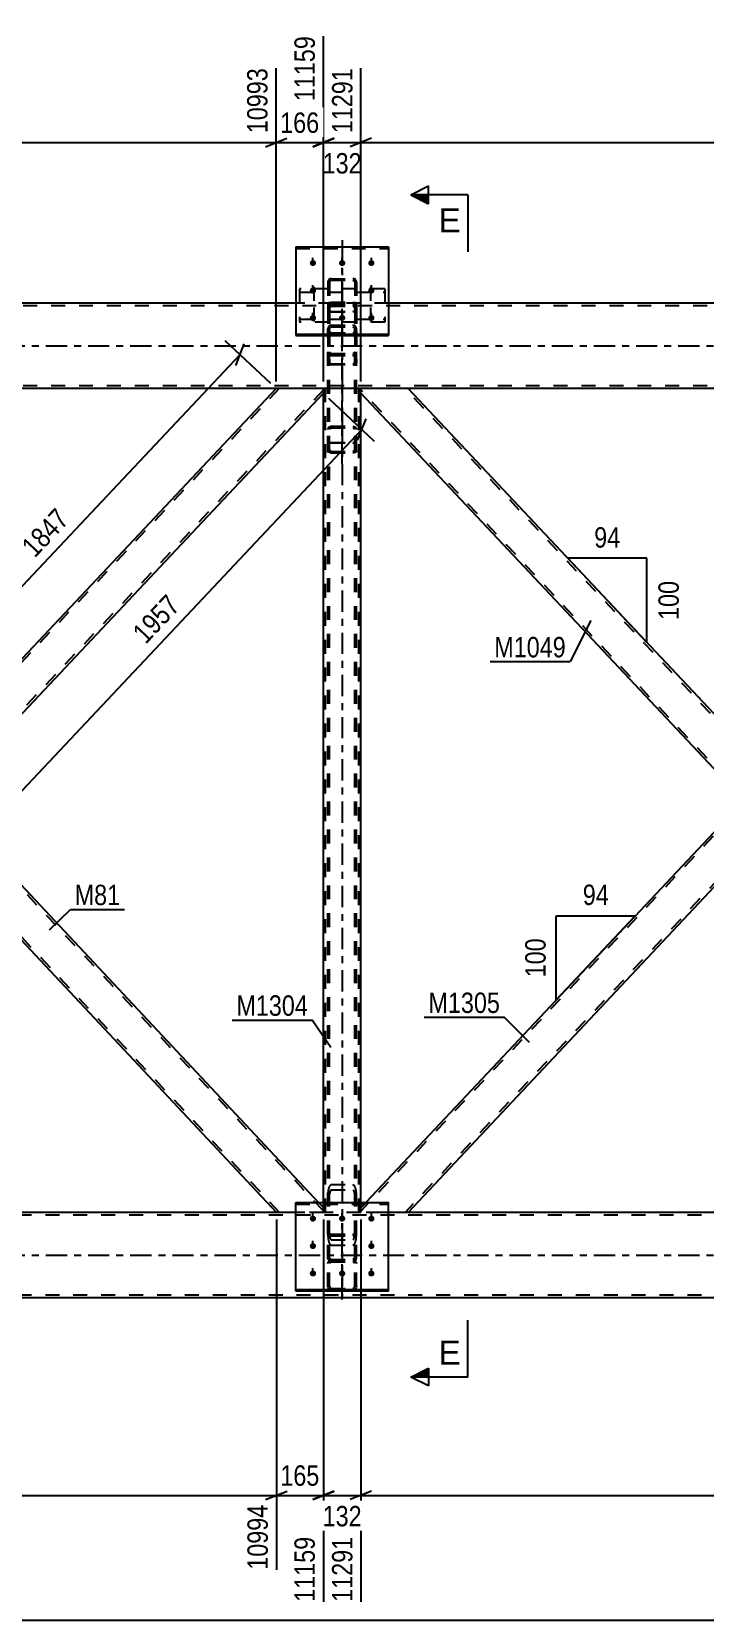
# Model space of a CAD drawing. Header units: millimetres. Extents: x -73 to 768, y -423 to 171.
# Drawn here: x 404 to 498.4, y -178.8 to 44.1 of the extents above; entities that cross this region are included whole.
import ezdxf

# ---------------------------------------------------------------- set-up
doc = ezdxf.new("R2010")
doc.units = ezdxf.units.MM
doc.linetypes.add('DXK_LINE_DOT2', pattern=[3.9198, 1.9599, -1.9599])
doc.linetypes.add('DXK_LINE_DOT3', pattern=[5.9187, 2.979, -0.9799, 0.9799, -0.9799])
doc.styles.add('Arial', font='ARIAL.TTF', dxfattribs={"height": 0.2})
doc.styles.add('Arial Narrow', font='ARIALN.TTF', dxfattribs={"height": 0.2})

# ---------------------------------------------------------------- blocks, each defined once
blk = doc.blocks.new('Part-761549890-4388 - 4352')
at = {"color": 7, "linetype": 'DXK_LINE_DOT2'}
for p, q in [((441.54, 8), (441.54, 3.31)), ((453.54, 8), (441.54, 8)), ((441.54, 7.55), (453.54, 7.55)), ((453.54, 8), (453.54, 3.31)), ((441.54, 3.76), (453.54, 3.76)), ((453.54, 3.31), (441.54, 3.31))]:
    blk.add_line(p, q, dxfattribs=at)
blk = doc.blocks.new('Part-761549890-4394 - 4352')
at = {"color": 2, "linetype": 'Continuous'}
for p, q in [((441.04, -120.22), (454.04, -120.22)), ((441.04, -132.65), (441.04, -120.22)), ((454.04, -132.65), (454.04, -120.22)), ((441.04, -132.43), (454.04, -132.43)), ((454.04, -132.65), (441.04, -132.65))]:
    blk.add_line(p, q, dxfattribs=at)
at = {"color": 7, "linetype": 'DXK_LINE_DOT2'}
blk.add_line((441.04, -120.44), (454.04, -120.44), dxfattribs=at)
blk = doc.blocks.new('Part-761549890-4397 - 4352')
at = {"color": 2, "linetype": 'Continuous'}
for p, q in [((441.04, 13.87), (454.04, 13.87)), ((441.04, 13.87), (441.04, 1.43)), ((454.04, 13.87), (454.04, 1.43)), ((441.04, 1.65), (454.04, 1.65)), ((441.04, 1.43), (454.04, 1.43))]:
    blk.add_line(p, q, dxfattribs=at)
at = {"color": 7, "linetype": 'DXK_LINE_DOT2'}
blk.add_line((441.04, 13.65), (454.04, 13.65), dxfattribs=at)
blk = doc.blocks.new('Part-761549890-4535 - 4352')
at = {"color": 7, "linetype": 'DXK_LINE_DOT2'}
for p, q in [((450.18, -6), (444.9, -6)), ((444.9, -6.65), (444.9, -6)), ((445.22, -121.6), (445.22, -6)), ((449.86, -121.6), (449.86, -6)), ((450.18, -6.66), (450.18, -6)), ((444.9, -121.6), (444.9, -120.22)), ((450.18, -121.6), (450.18, -120.22)), ((450.18, -121.6), (444.9, -121.6))]:
    blk.add_line(p, q, dxfattribs=at)
at = {"color": 2, "linetype": 'Continuous'}
for p, q in [((444.9, -120.22), (444.9, -6.65)), ((450.18, -120.22), (450.18, -6.66))]:
    blk.add_line(p, q, dxfattribs=at)
blk = doc.blocks.new('Part-761549890-4420 - 4352')
at = {"color": 7, "linetype": 'DXK_LINE_DOT2'}
for p, q in [((445.68, -124.8), (445.58, -124.94)), ((445.84, -124.7), (445.68, -124.8)), ((446.02, -124.66), (445.84, -124.7)), ((446.02, -124.66), (449.06, -124.66)), ((449.24, -124.7), (449.06, -124.66)), ((449.4, -124.8), (449.24, -124.7)), ((449.5, -124.94), (449.4, -124.8)), ((445.58, -124.94), (445.54, -125.12)), ((445.54, -132.02), (445.54, -125.12)), ((445.78, -125.12), (445.8, -125.03)), ((445.78, -132.02), (445.78, -125.12)), ((445.8, -125.03), (445.85, -124.96)), ((445.85, -124.96), (445.93, -124.91)), ((445.93, -124.91), (446.02, -124.89)), ((446.02, -124.89), (449.06, -124.89)), ((449.06, -124.89), (449.15, -124.91)), ((449.15, -124.91), (449.23, -124.96)), ((449.23, -124.96), (449.28, -125.03)), ((449.28, -125.03), (449.3, -125.12)), ((449.3, -132.02), (449.3, -125.12)), ((449.54, -125.12), (449.5, -124.94)), ((449.54, -132.02), (449.54, -125.12)), ((445.54, -127.97), (445.58, -128.15)), ((445.54, -128.78), (445.58, -128.59)), ((445.58, -128.15), (445.68, -128.29)), ((445.68, -128.29), (445.84, -128.39)), ((445.8, -128.06), (445.78, -127.97)), ((445.8, -128.68), (445.78, -128.78)), ((445.85, -128.13), (445.8, -128.06)), ((445.85, -128.6), (445.8, -128.68)), ((445.84, -128.31), (446.02, -128.27)), ((445.84, -128.39), (446.02, -128.42)), ((445.93, -128.18), (445.85, -128.13)), ((445.93, -128.55), (445.85, -128.6)), ((446.02, -128.2), (445.93, -128.18)), ((446.02, -128.53), (445.93, -128.55)), ((446.02, -128.2), (449.06, -128.2)), ((446.02, -128.27), (449.06, -128.27)), ((446.02, -128.42), (449.06, -128.42)), ((446.02, -128.53), (449.06, -128.53)), ((449.15, -128.18), (449.06, -128.2)), ((449.06, -128.27), (449.24, -128.31)), ((449.06, -128.42), (449.24, -128.39)), ((449.15, -128.55), (449.06, -128.53)), ((449.23, -128.13), (449.15, -128.18)), ((449.23, -128.6), (449.15, -128.55)), ((449.28, -128.06), (449.23, -128.13)), ((449.28, -128.68), (449.23, -128.6)), ((449.24, -128.39), (449.4, -128.29)), ((449.3, -127.97), (449.28, -128.06)), ((449.3, -128.78), (449.28, -128.68)), ((449.4, -128.29), (449.5, -128.15)), ((449.5, -128.15), (449.54, -127.97)), ((449.5, -128.59), (449.54, -128.78)), ((445.58, -132.21), (445.54, -132.02)), ((445.78, -132.02), (445.8, -132.11)), ((445.8, -132.11), (445.85, -132.2)), ((446.02, -132.53), (445.84, -132.49)), ((445.85, -132.2), (445.93, -132.25)), ((445.93, -132.25), (446.02, -132.27)), ((446.02, -132.27), (449.06, -132.27)), ((446.02, -132.53), (449.06, -132.53)), ((449.06, -132.27), (449.15, -132.25)), ((449.24, -132.49), (449.06, -132.53)), ((449.15, -132.25), (449.23, -132.2)), ((449.23, -132.2), (449.28, -132.11)), ((449.28, -132.11), (449.3, -132.02)), ((449.54, -132.02), (449.5, -132.21))]:
    blk.add_line(p, q, dxfattribs=at)
at = {"color": 7, "linetype": 'DXK_LINE_DOT3'}
blk.add_line((447.54, -133.82), (447.54, -123.12), dxfattribs=at)
at = {"color": 7, "linetype": 'DXK_LINE_DOT2'}
for centre, start, end in [((446.04, -128.76), 114.32, 159.2417), ((449.04, -128.76), 20.7583, 65.68), ((446.04, -132.04), 200.7583, 245.68), ((449.04, -132.04), 294.32, 339.2417)]:
    blk.add_arc(centre, 0.496, start, end, dxfattribs=at)
blk = doc.blocks.new('Part-761549890-4500 - 4352')
at = {"color": 7, "linetype": 'DXK_LINE_DOT2'}
for p, q in [((558.71, -6), (450.18, -121.41)), ((564.9, -6.19), (456.37, -121.6)), ((564.9, -6), (558.27, -6)), ((507.54, -59.95), (503.92, -63.8)), ((511.16, -63.8), (507.54, -67.65)), ((450.86, -120.22), (450.18, -120.94)), ((450.18, -121.6), (450.18, -120.94)), ((456.81, -121.6), (450.18, -121.6))]:
    blk.add_line(p, q, dxfattribs=at)
at = {"color": 2, "linetype": 'Continuous'}
for p, q in [((558.27, -6), (507.54, -59.95)), ((564.9, -6.66), (511.16, -63.8)), ((564.9, -6.66), (564.9, -6)), ((503.92, -63.8), (450.86, -120.22)), ((507.54, -67.65), (456.81, -121.6))]:
    blk.add_line(p, q, dxfattribs=at)
blk = doc.blocks.new('Part-761549890-4490 - 4352')
at = {"color": 7, "linetype": 'DXK_LINE_DOT2'}
for p, q in [((438.7, -6), (330.18, -121.2)), ((444.9, -6.19), (336.18, -121.6)), ((444.9, -6), (438.26, -6)), ((387.6, -59.78), (383.97, -63.64)), ((391.21, -63.64), (387.59, -67.5)), ((336.62, -121.6), (330.18, -121.6))]:
    blk.add_line(p, q, dxfattribs=at)
at = {"color": 2, "linetype": 'Continuous'}
for p, q in [((438.26, -6), (387.6, -59.78)), ((444.9, -6.65), (391.21, -63.64)), ((444.9, -6.65), (444.9, -6)), ((383.97, -63.64), (330.18, -120.73)), ((387.59, -67.5), (336.62, -121.6)), ((330.18, -121.6), (330.18, -120.73))]:
    blk.add_line(p, q, dxfattribs=at)
blk = doc.blocks.new('Part-761549890-4505 - 4352')
at = {"color": 2, "linetype": 'Continuous'}
for p, q in [((450.18, -6.66), (450.18, -6)), ((503.92, -63.8), (450.18, -6.66)), ((507.54, -59.95), (456.81, -6)), ((507.54, -59.95), (507.1, -60.41)), ((507.1, -60.41), (503.92, -63.8))]:
    blk.add_line(p, q, dxfattribs=at)
at = {"color": 7, "linetype": 'DXK_LINE_DOT2'}
for p, q in [((456.81, -6), (450.18, -6)), ((504.14, -63.57), (450.18, -6.19)), ((507.32, -60.18), (456.37, -6)), ((507.51, -59.98), (507.1, -60.41)), ((504.14, -63.57), (504.15, -63.55))]:
    blk.add_line(p, q, dxfattribs=at)
blk = doc.blocks.new('Part-761549890-4543 - 4352')
at = {"color": 7, "linetype": 'DXK_LINE_DOT2'}
for p, q in [((445.58, 9.14), (445.54, 8.97)), ((445.54, 8.97), (445.54, 2.07)), ((445.68, 9.29), (445.58, 9.14)), ((445.84, 9.39), (445.68, 9.29)), ((445.78, 8.97), (445.8, 9.06)), ((445.78, 8.97), (445.78, 2.07)), ((445.8, 9.06), (445.85, 9.13)), ((446.02, 9.42), (445.84, 9.39)), ((445.85, 9.13), (445.93, 9.18)), ((445.93, 9.18), (446.02, 9.2)), ((446.02, 9.42), (449.06, 9.42)), ((446.02, 9.2), (449.06, 9.2)), ((449.24, 9.39), (449.06, 9.42)), ((449.06, 9.2), (449.15, 9.18)), ((449.15, 9.18), (449.23, 9.13)), ((449.23, 9.13), (449.28, 9.06)), ((449.4, 9.29), (449.24, 9.39)), ((449.28, 9.06), (449.3, 8.97)), ((449.3, 8.97), (449.3, 2.07)), ((449.5, 9.14), (449.4, 9.29)), ((449.54, 8.97), (449.5, 9.14)), ((449.54, 8.97), (449.54, 2.07)), ((445.54, 6.11), (445.58, 5.94)), ((445.54, 5.3), (445.58, 5.5)), ((445.58, 5.94), (445.68, 5.79)), ((445.68, 5.79), (445.84, 5.7)), ((445.8, 6.03), (445.78, 6.11)), ((445.8, 5.4), (445.78, 5.3)), ((445.85, 5.95), (445.8, 6.03)), ((445.85, 5.49), (445.8, 5.4)), ((445.84, 5.78), (446.02, 5.82)), ((445.84, 5.7), (446.02, 5.66)), ((445.93, 5.91), (445.85, 5.95)), ((445.93, 5.54), (445.85, 5.49)), ((446.02, 5.89), (445.93, 5.91)), ((446.02, 5.56), (445.93, 5.54)), ((446.02, 5.89), (449.06, 5.89)), ((446.02, 5.82), (449.06, 5.82)), ((446.02, 5.66), (449.06, 5.66)), ((446.02, 5.56), (449.06, 5.56)), ((449.15, 5.91), (449.06, 5.89)), ((449.06, 5.82), (449.24, 5.78)), ((449.06, 5.66), (449.24, 5.7)), ((449.15, 5.54), (449.06, 5.56)), ((449.23, 5.95), (449.15, 5.91)), ((449.23, 5.49), (449.15, 5.54)), ((449.28, 6.03), (449.23, 5.95)), ((449.28, 5.4), (449.23, 5.49)), ((449.24, 5.7), (449.4, 5.79)), ((449.3, 6.11), (449.28, 6.03)), ((449.3, 5.3), (449.28, 5.4)), ((449.4, 5.79), (449.5, 5.94)), ((449.5, 5.94), (449.54, 6.11)), ((449.5, 5.5), (449.54, 5.3)), ((445.58, 1.87), (445.54, 2.07)), ((445.78, 2.07), (445.8, 1.97)), ((445.8, 1.97), (445.85, 1.89)), ((446.02, 1.56), (445.84, 1.6)), ((445.85, 1.89), (445.93, 1.83)), ((445.93, 1.83), (446.02, 1.81)), ((446.02, 1.81), (449.06, 1.81)), ((446.02, 1.56), (449.06, 1.56)), ((449.06, 1.81), (449.15, 1.83)), ((449.24, 1.6), (449.06, 1.56)), ((449.15, 1.83), (449.23, 1.89)), ((449.23, 1.89), (449.28, 1.97)), ((449.28, 1.97), (449.3, 2.07)), ((449.54, 2.07), (449.5, 1.87))]:
    blk.add_line(p, q, dxfattribs=at)
at = {"color": 7, "linetype": 'DXK_LINE_DOT3'}
blk.add_line((447.54, 0.27), (447.54, 10.96), dxfattribs=at)
at = {"color": 7, "linetype": 'DXK_LINE_DOT2'}
for centre, start, end in [((446.04, 5.32), 114.32, 159.2417), ((449.04, 5.32), 20.7583, 65.68), ((446.04, 2.05), 200.7583, 245.68), ((449.04, 2.05), 294.32, 339.2417)]:
    blk.add_arc(centre, 0.496, start, end, dxfattribs=at)
blk = doc.blocks.new('Part-761549890-4544 - 4352')
at = {"color": 7, "linetype": 'DXK_LINE_DOT3'}
blk.add_line((447.54, -4.75), (447.54, -133.46), dxfattribs=at)
at = {"color": 7, "linetype": 'DXK_LINE_DOT2'}
for p, q in [((445.54, -13.71), (445.58, -13.65)), ((445.54, -124.71), (445.54, -13.71)), ((445.58, -14.81), (445.54, -14.75)), ((445.58, -13.65), (445.68, -13.6)), ((445.68, -14.87), (445.58, -14.81)), ((445.68, -13.6), (445.84, -13.56)), ((445.84, -14.9), (445.68, -14.87)), ((445.8, -13.68), (445.78, -13.71)), ((445.78, -124.71), (445.78, -13.71)), ((445.78, -14.75), (445.8, -14.78)), ((445.85, -13.65), (445.8, -13.68)), ((445.8, -14.78), (445.85, -14.81)), ((445.84, -13.56), (446.02, -13.55)), ((446.02, -14.92), (445.84, -14.9)), ((445.93, -13.64), (445.85, -13.65)), ((445.85, -14.81), (445.93, -14.83)), ((446.02, -13.63), (445.93, -13.64)), ((445.93, -14.83), (446.02, -14.83)), ((446.02, -13.55), (449.06, -13.55)), ((446.02, -13.63), (449.06, -13.63)), ((446.02, -14.83), (449.06, -14.83)), ((446.02, -14.92), (449.06, -14.92)), ((449.06, -13.55), (449.24, -13.56)), ((449.15, -13.64), (449.06, -13.63)), ((449.06, -14.83), (449.15, -14.83)), ((449.24, -14.9), (449.06, -14.92)), ((449.23, -13.65), (449.15, -13.64)), ((449.15, -14.83), (449.23, -14.81)), ((449.28, -13.68), (449.23, -13.65)), ((449.23, -14.81), (449.28, -14.78)), ((449.24, -13.56), (449.4, -13.6)), ((449.4, -14.87), (449.24, -14.9)), ((449.3, -13.71), (449.28, -13.68)), ((449.28, -14.78), (449.3, -14.75)), ((449.3, -124.71), (449.3, -13.71)), ((449.4, -13.6), (449.5, -13.65)), ((449.5, -14.81), (449.4, -14.87)), ((449.5, -13.65), (449.54, -13.71)), ((449.54, -14.75), (449.5, -14.81)), ((449.54, -124.71), (449.54, -13.71)), ((446.02, -117.69), (445.84, -117.81)), ((446.02, -117.69), (449.06, -117.69)), ((449.24, -117.81), (449.06, -117.69)), ((445.58, -118.63), (445.54, -119.2)), ((445.78, -119.2), (445.8, -118.91)), ((445.93, -118.51), (446.02, -118.45)), ((446.02, -118.45), (449.06, -118.45)), ((449.06, -118.45), (449.15, -118.51)), ((449.28, -118.91), (449.3, -119.2)), ((449.54, -119.2), (449.5, -118.63)), ((445.78, -121.6), (445.54, -121.6)), ((449.54, -121.6), (449.3, -121.6)), ((445.54, -124.71), (445.58, -125.29)), ((445.8, -125), (445.78, -124.71)), ((449.3, -124.71), (449.28, -125)), ((449.5, -125.29), (449.54, -124.71)), ((445.84, -126.1), (446.02, -126.22)), ((446.02, -125.46), (445.93, -125.41)), ((446.02, -125.46), (449.06, -125.46)), ((446.02, -126.22), (449.06, -126.22)), ((449.15, -125.41), (449.06, -125.46)), ((449.06, -126.22), (449.24, -126.1))]:
    blk.add_line(p, q, dxfattribs=at)
for centre, radius, start, end in [((447.41, -118.76), 1.84, 148.9089, 175.8152), ((447.67, -118.76), 1.84, 4.1848, 31.0911), ((446.72, -118.98), 0.921, 148.9089, 175.8152), ((448.36, -118.98), 0.921, 4.1848, 31.0911), ((447.41, -125.15), 1.84, 184.1848, 211.0911), ((446.72, -124.93), 0.921, 184.1848, 211.0911), ((448.36, -124.93), 0.921, 328.9089, 355.8152), ((447.67, -125.15), 1.84, 328.9089, 355.8152)]:
    blk.add_arc(centre, radius, start, end, dxfattribs=at)
blk = doc.blocks.new('Part-761549890-4560 - 4352')
at = {"color": 2, "linetype": 'Continuous'}
for p, q in [((387.59, -67.5), (391.21, -63.64)), ((391.21, -63.64), (444.24, -120.22)), ((438.3, -121.6), (387.59, -67.5))]:
    blk.add_line(p, q, dxfattribs=at)
at = {"color": 7, "linetype": 'DXK_LINE_DOT2'}
for p, q in [((444.9, -121.39), (390.99, -63.88)), ((387.81, -67.26), (387.82, -67.24)), ((438.74, -121.6), (387.81, -67.26)), ((444.24, -120.22), (444.9, -120.92)), ((444.9, -121.6), (438.3, -121.6)), ((444.9, -120.92), (444.9, -121.6))]:
    blk.add_line(p, q, dxfattribs=at)
blk = doc.blocks.new('Part-761549890-4573 - 4352')
at = {"color": 7, "linetype": 'DXK_LINE_DOT2'}
for p, q in [((445.58, 2.59), (445.54, 2.39)), ((445.54, -14.58), (445.54, 2.39)), ((445.78, 2.39), (445.8, 2.49)), ((445.78, -14.58), (445.78, 2.39)), ((445.8, 2.49), (445.85, 2.58)), ((446.02, 2.91), (445.84, 2.87)), ((445.85, 2.58), (445.93, 2.63)), ((445.93, 2.63), (446.02, 2.65)), ((446.02, 2.91), (449.06, 2.91)), ((446.02, 2.65), (449.06, 2.65)), ((449.24, 2.87), (449.06, 2.91)), ((449.06, 2.65), (449.15, 2.63)), ((449.15, 2.63), (449.23, 2.58)), ((449.23, 2.58), (449.28, 2.49)), ((449.28, 2.49), (449.3, 2.39)), ((449.3, -14.58), (449.3, 2.39)), ((449.54, 2.39), (449.5, 2.59)), ((449.54, -14.58), (449.54, 2.39)), ((445.54, -0.84), (445.58, -1.04)), ((445.8, -0.94), (445.78, -0.84)), ((445.85, -1.02), (445.8, -0.94)), ((445.84, -1.31), (446.02, -1.35)), ((445.93, -1.08), (445.85, -1.02)), ((446.02, -1.1), (445.93, -1.08)), ((446.02, -1.1), (449.06, -1.1)), ((446.02, -1.35), (449.06, -1.35)), ((449.15, -1.08), (449.06, -1.1)), ((449.06, -1.35), (449.24, -1.31)), ((449.23, -1.02), (449.15, -1.08)), ((449.28, -0.94), (449.23, -1.02)), ((449.3, -0.84), (449.28, -0.94)), ((449.5, -1.04), (449.54, -0.84)), ((445.54, -11.73), (445.58, -11.55)), ((445.58, -11.55), (445.68, -11.41)), ((445.68, -11.41), (445.84, -11.31)), ((445.8, -11.64), (445.78, -11.73)), ((445.85, -11.57), (445.8, -11.64)), ((445.84, -11.31), (446.02, -11.28)), ((445.93, -11.52), (445.85, -11.57)), ((446.02, -11.5), (445.93, -11.52)), ((446.02, -11.28), (449.06, -11.28)), ((446.02, -11.5), (449.06, -11.5)), ((449.06, -11.28), (449.24, -11.31)), ((449.15, -11.52), (449.06, -11.5)), ((449.23, -11.57), (449.15, -11.52)), ((449.28, -11.64), (449.23, -11.57)), ((449.24, -11.31), (449.4, -11.41)), ((449.3, -11.73), (449.28, -11.64)), ((449.4, -11.41), (449.5, -11.55)), ((449.5, -11.55), (449.54, -11.73)), ((445.58, -14.76), (445.54, -14.58)), ((445.68, -14.9), (445.58, -14.76)), ((445.84, -15), (445.68, -14.9)), ((445.78, -14.58), (445.8, -14.67)), ((445.8, -14.67), (445.85, -14.74)), ((446.02, -15.04), (445.84, -15)), ((445.85, -14.74), (445.93, -14.79)), ((445.93, -14.79), (446.02, -14.81)), ((446.02, -14.81), (449.06, -14.81)), ((446.02, -15.04), (449.06, -15.04)), ((449.06, -14.81), (449.15, -14.79)), ((449.24, -15), (449.06, -15.04)), ((449.15, -14.79), (449.23, -14.74)), ((449.23, -14.74), (449.28, -14.67)), ((449.4, -14.9), (449.24, -15)), ((449.28, -14.67), (449.3, -14.58)), ((449.5, -14.76), (449.4, -14.9)), ((449.54, -14.58), (449.5, -14.76))]:
    blk.add_line(p, q, dxfattribs=at)
at = {"color": 7, "linetype": 'DXK_LINE_DOT3'}
blk.add_line((447.54, -16.57), (447.54, 4.19), dxfattribs=at)
at = {"color": 7, "linetype": 'DXK_LINE_DOT2'}
for centre, start, end in [((446.04, 2.41), 114.3147, 159.2368), ((449.04, 2.41), 20.7632, 65.6853), ((446.04, -0.86), 200.7632, 245.6853), ((449.04, -0.86), 294.3147, 339.2368)]:
    blk.add_arc(centre, 0.496, start, end, dxfattribs=at)
blk = doc.blocks.new('Part-761549890-4598 - 4352')
at = {"color": 7, "linetype": 'DXK_LINE_DOT2'}
for p, q in [((706.54, 5.6), (44.9, 5.6)), ((454.04, 6), (441.04, 6)), ((706.54, -5.6), (44.9, -5.6))]:
    blk.add_line(p, q, dxfattribs=at)
at = {"color": 2, "linetype": 'Continuous'}
for p, q in [((441.04, 6), (214.04, 6)), ((681.04, 6), (454.04, 6)), ((706.54, -6), (85.14, -6))]:
    blk.add_line(p, q, dxfattribs=at)
at = {"color": 7, "linetype": 'DXK_LINE_DOT3'}
blk.add_line((44.9, 0), (706.54, 0), dxfattribs=at)
blk = doc.blocks.new('Part-761549890-4603 - 4352')
at = {"color": 7, "linetype": 'DXK_LINE_DOT2'}
for p, q in [((666.54, -122), (44.9, -122)), ((454.04, -121.6), (441.04, -121.6)), ((666.54, -133.2), (44.9, -133.2))]:
    blk.add_line(p, q, dxfattribs=at)
at = {"color": 2, "linetype": 'Continuous'}
for p, q in [((441.04, -121.6), (214.04, -121.6)), ((661.74, -121.6), (454.04, -121.6)), ((666.54, -133.6), (44.9, -133.6))]:
    blk.add_line(p, q, dxfattribs=at)
at = {"color": 7, "linetype": 'DXK_LINE_DOT3'}
blk.add_line((44.9, -127.6), (666.54, -127.6), dxfattribs=at)
blk = doc.blocks.new('Bolt-761549890-4669 - 4352')
at = {"linetype": 'Continuous'}
for points in [[(443.44, 11.2), (443.35, 11.21), (443.26, 11.24), (443.18, 11.28), (443.11, 11.34), (443.06, 11.41), (443.02, 11.49), (443, 11.57), (443, 11.66), (443.02, 11.74), (443.06, 11.82), (443.11, 11.89), (443.18, 11.95), (443.26, 11.99), (443.35, 12.02), (443.44, 12.03), (443.53, 12.02), (443.62, 11.99), (443.7, 11.95), (443.77, 11.89), (443.82, 11.82), (443.86, 11.74), (443.88, 11.66), (443.88, 11.57), (443.86, 11.49), (443.82, 11.41), (443.77, 11.34), (443.7, 11.28), (443.62, 11.24), (443.53, 11.21)], [(447.54, 11.2), (447.45, 11.21), (447.36, 11.24), (447.28, 11.28), (447.21, 11.34), (447.16, 11.41), (447.12, 11.49), (447.1, 11.57), (447.1, 11.66), (447.12, 11.74), (447.16, 11.82), (447.21, 11.89), (447.28, 11.95), (447.36, 11.99), (447.45, 12.02), (447.54, 12.03), (447.63, 12.02), (447.72, 11.99), (447.8, 11.95), (447.87, 11.89), (447.92, 11.82), (447.96, 11.74), (447.98, 11.66), (447.98, 11.57), (447.96, 11.49), (447.92, 11.41), (447.87, 11.34), (447.8, 11.28), (447.72, 11.24), (447.63, 11.21)], [(451.64, 11.2), (451.55, 11.21), (451.46, 11.24), (451.38, 11.28), (451.31, 11.34), (451.26, 11.41), (451.22, 11.49), (451.2, 11.57), (451.2, 11.66), (451.22, 11.74), (451.26, 11.82), (451.31, 11.89), (451.38, 11.95), (451.46, 11.99), (451.55, 12.02), (451.64, 12.03), (451.73, 12.02), (451.82, 11.99), (451.9, 11.95), (451.97, 11.89), (452.02, 11.82), (452.06, 11.74), (452.08, 11.66), (452.08, 11.57), (452.06, 11.49), (452.02, 11.41), (451.97, 11.34), (451.9, 11.28), (451.82, 11.24), (451.73, 11.21)], [(443.44, 7.35), (443.35, 7.36), (443.26, 7.38), (443.18, 7.43), (443.11, 7.48), (443.06, 7.55), (443.02, 7.63), (443, 7.72), (443, 7.8), (443.02, 7.89), (443.06, 7.97), (443.11, 8.04), (443.18, 8.1), (443.26, 8.14), (443.35, 8.17), (443.44, 8.17), (443.53, 8.17), (443.62, 8.14), (443.7, 8.1), (443.77, 8.04), (443.82, 7.97), (443.86, 7.89), (443.88, 7.8), (443.88, 7.72), (443.86, 7.63), (443.82, 7.55), (443.77, 7.48), (443.7, 7.43), (443.62, 7.38), (443.53, 7.36)], [(451.64, 7.35), (451.55, 7.36), (451.46, 7.38), (451.38, 7.43), (451.31, 7.48), (451.26, 7.55), (451.22, 7.63), (451.2, 7.72), (451.2, 7.8), (451.22, 7.89), (451.26, 7.97), (451.31, 8.04), (451.38, 8.1), (451.46, 8.14), (451.55, 8.17), (451.64, 8.17), (451.73, 8.17), (451.82, 8.14), (451.9, 8.1), (451.97, 8.04), (452.02, 7.97), (452.06, 7.89), (452.08, 7.8), (452.08, 7.72), (452.06, 7.63), (452.02, 7.55), (451.97, 7.48), (451.9, 7.43), (451.82, 7.38), (451.73, 7.36)], [(443.44, 3.49), (443.35, 3.5), (443.26, 3.53), (443.18, 3.57), (443.11, 3.63), (443.06, 3.7), (443.02, 3.78), (443, 3.87), (443, 3.95), (443.02, 4.04), (443.06, 4.12), (443.11, 4.19), (443.18, 4.24), (443.26, 4.29), (443.35, 4.31), (443.44, 4.32), (443.53, 4.31), (443.62, 4.29), (443.7, 4.24), (443.77, 4.19), (443.82, 4.12), (443.86, 4.04), (443.88, 3.95), (443.88, 3.87), (443.86, 3.78), (443.82, 3.7), (443.77, 3.63), (443.7, 3.57), (443.62, 3.53), (443.53, 3.5)], [(447.54, 3.49), (447.45, 3.5), (447.36, 3.53), (447.28, 3.57), (447.21, 3.63), (447.16, 3.7), (447.12, 3.78), (447.1, 3.87), (447.1, 3.95), (447.12, 4.04), (447.16, 4.12), (447.21, 4.19), (447.28, 4.24), (447.36, 4.29), (447.45, 4.31), (447.54, 4.32), (447.63, 4.31), (447.72, 4.29), (447.8, 4.24), (447.87, 4.19), (447.92, 4.12), (447.96, 4.04), (447.98, 3.95), (447.98, 3.87), (447.96, 3.78), (447.92, 3.7), (447.87, 3.63), (447.8, 3.57), (447.72, 3.53), (447.63, 3.5)], [(451.64, 3.49), (451.55, 3.5), (451.46, 3.53), (451.38, 3.57), (451.31, 3.63), (451.26, 3.7), (451.22, 3.78), (451.2, 3.87), (451.2, 3.95), (451.22, 4.04), (451.26, 4.12), (451.31, 4.19), (451.38, 4.24), (451.46, 4.29), (451.55, 4.31), (451.64, 4.32), (451.73, 4.31), (451.82, 4.29), (451.9, 4.24), (451.97, 4.19), (452.02, 4.12), (452.06, 4.04), (452.08, 3.95), (452.08, 3.87), (452.06, 3.78), (452.02, 3.7), (451.97, 3.63), (451.9, 3.57), (451.82, 3.53), (451.73, 3.5)]]:
    blk.add_hatch(color=1, dxfattribs=at).paths.add_polyline_path(points)
at = {"color": 1, "linetype": 'Continuous'}
for p, q in [((443.44, 11.22), (443.44, 12.35)), ((447.54, 11.22), (447.54, 12.35)), ((451.64, 11.22), (451.64, 12.35)), ((443.44, 7.36), (443.44, 8.5)), ((451.64, 7.36), (451.64, 8.5)), ((443.44, 3.51), (443.44, 4.65)), ((447.54, 3.51), (447.54, 4.65)), ((451.64, 3.51), (451.64, 4.65))]:
    blk.add_line(p, q, dxfattribs=at)
blk = doc.blocks.new('Bolt-761549890-4670 - 4352')
at = {"linetype": 'Continuous'}
for points in [[(443.44, -122.89), (443.35, -122.88), (443.26, -122.85), (443.18, -122.81), (443.11, -122.75), (443.06, -122.68), (443.02, -122.6), (443, -122.52), (443, -122.43), (443.02, -122.34), (443.06, -122.27), (443.11, -122.2), (443.18, -122.14), (443.26, -122.09), (443.35, -122.07), (443.44, -122.06), (443.53, -122.07), (443.62, -122.09), (443.7, -122.14), (443.77, -122.2), (443.82, -122.27), (443.86, -122.34), (443.88, -122.43), (443.88, -122.52), (443.86, -122.6), (443.82, -122.68), (443.77, -122.75), (443.7, -122.81), (443.62, -122.85), (443.53, -122.88)], [(447.54, -122.89), (447.45, -122.88), (447.36, -122.85), (447.28, -122.81), (447.21, -122.75), (447.16, -122.68), (447.12, -122.6), (447.1, -122.52), (447.1, -122.43), (447.12, -122.34), (447.16, -122.27), (447.21, -122.2), (447.28, -122.14), (447.36, -122.09), (447.45, -122.07), (447.54, -122.06), (447.63, -122.07), (447.72, -122.09), (447.8, -122.14), (447.87, -122.2), (447.92, -122.27), (447.96, -122.34), (447.98, -122.43), (447.98, -122.52), (447.96, -122.6), (447.92, -122.68), (447.87, -122.75), (447.8, -122.81), (447.72, -122.85), (447.63, -122.88)], [(451.64, -122.89), (451.55, -122.88), (451.46, -122.85), (451.38, -122.81), (451.31, -122.75), (451.26, -122.68), (451.22, -122.6), (451.2, -122.52), (451.2, -122.43), (451.22, -122.34), (451.26, -122.27), (451.31, -122.2), (451.38, -122.14), (451.46, -122.09), (451.55, -122.07), (451.64, -122.06), (451.73, -122.07), (451.82, -122.09), (451.9, -122.14), (451.97, -122.2), (452.02, -122.27), (452.06, -122.34), (452.08, -122.43), (452.08, -122.52), (452.06, -122.6), (452.02, -122.68), (451.97, -122.75), (451.9, -122.81), (451.82, -122.85), (451.73, -122.88)], [(443.44, -126.74), (443.35, -126.73), (443.26, -126.7), (443.18, -126.66), (443.11, -126.6), (443.06, -126.53), (443.02, -126.45), (443, -126.37), (443, -126.28), (443.02, -126.2), (443.06, -126.12), (443.11, -126.05), (443.18, -125.99), (443.26, -125.95), (443.35, -125.92), (443.44, -125.91), (443.53, -125.92), (443.62, -125.95), (443.7, -125.99), (443.77, -126.05), (443.82, -126.12), (443.86, -126.2), (443.88, -126.28), (443.88, -126.37), (443.86, -126.45), (443.82, -126.53), (443.77, -126.6), (443.7, -126.66), (443.62, -126.7), (443.53, -126.73)], [(451.64, -126.74), (451.55, -126.73), (451.46, -126.7), (451.38, -126.66), (451.31, -126.6), (451.26, -126.53), (451.22, -126.45), (451.2, -126.37), (451.2, -126.28), (451.22, -126.2), (451.26, -126.12), (451.31, -126.05), (451.38, -125.99), (451.46, -125.95), (451.55, -125.92), (451.64, -125.91), (451.73, -125.92), (451.82, -125.95), (451.9, -125.99), (451.97, -126.05), (452.02, -126.12), (452.06, -126.2), (452.08, -126.28), (452.08, -126.37), (452.06, -126.45), (452.02, -126.53), (451.97, -126.6), (451.9, -126.66), (451.82, -126.7), (451.73, -126.73)], [(443.44, -130.59), (443.35, -130.58), (443.26, -130.56), (443.18, -130.51), (443.11, -130.45), (443.06, -130.38), (443.02, -130.31), (443, -130.22), (443, -130.13), (443.02, -130.05), (443.06, -129.97), (443.11, -129.9), (443.18, -129.84), (443.26, -129.8), (443.35, -129.77), (443.44, -129.76), (443.53, -129.77), (443.62, -129.8), (443.7, -129.84), (443.77, -129.9), (443.82, -129.97), (443.86, -130.05), (443.88, -130.13), (443.88, -130.22), (443.86, -130.31), (443.82, -130.38), (443.77, -130.45), (443.7, -130.51), (443.62, -130.56), (443.53, -130.58)], [(447.54, -130.59), (447.45, -130.58), (447.36, -130.56), (447.28, -130.51), (447.21, -130.45), (447.16, -130.38), (447.12, -130.31), (447.1, -130.22), (447.1, -130.13), (447.12, -130.05), (447.16, -129.97), (447.21, -129.9), (447.28, -129.84), (447.36, -129.8), (447.45, -129.77), (447.54, -129.76), (447.63, -129.77), (447.72, -129.8), (447.8, -129.84), (447.87, -129.9), (447.92, -129.97), (447.96, -130.05), (447.98, -130.13), (447.98, -130.22), (447.96, -130.31), (447.92, -130.38), (447.87, -130.45), (447.8, -130.51), (447.72, -130.56), (447.63, -130.58)], [(451.64, -130.59), (451.55, -130.58), (451.46, -130.56), (451.38, -130.51), (451.31, -130.45), (451.26, -130.38), (451.22, -130.31), (451.2, -130.22), (451.2, -130.13), (451.22, -130.05), (451.26, -129.97), (451.31, -129.9), (451.38, -129.84), (451.46, -129.8), (451.55, -129.77), (451.64, -129.76), (451.73, -129.77), (451.82, -129.8), (451.9, -129.84), (451.97, -129.9), (452.02, -129.97), (452.06, -130.05), (452.08, -130.13), (452.08, -130.22), (452.06, -130.31), (452.02, -130.38), (451.97, -130.45), (451.9, -130.51), (451.82, -130.56), (451.73, -130.58)]]:
    blk.add_hatch(color=1, dxfattribs=at).paths.add_polyline_path(points)
at = {"color": 1, "linetype": 'Continuous'}
for p, q in [((443.44, -122.87), (443.44, -121.73)), ((447.54, -122.87), (447.54, -121.73)), ((451.64, -122.87), (451.64, -121.73)), ((443.44, -126.72), (443.44, -125.59)), ((451.64, -126.72), (451.64, -125.59)), ((443.44, -130.57), (443.44, -129.44)), ((447.54, -130.57), (447.54, -129.44)), ((451.64, -130.57), (451.64, -129.44))]:
    blk.add_line(p, q, dxfattribs=at)
blk = doc.blocks.new('Bolt-761549890-4672 - 4352')
at = {"color": 1, "linetype": 'DXK_LINE_DOT2'}
for p, q in [((443.54, 8.26), (443.54, 5.32)), ((443.54, 5.38), (443.54, 2.45))]:
    blk.add_line(p, q, dxfattribs=at)
blk = doc.blocks.new('Bolt-761549890-4675 - 4352')
at = {"color": 1, "linetype": 'DXK_LINE_DOT2'}
for p, q in [((451.54, 8.26), (451.54, 5.32)), ((451.54, 5.38), (451.54, 2.45))]:
    blk.add_line(p, q, dxfattribs=at)
blk = doc.blocks.new('Part-761549890-4693 - 4352')
at = {"color": 7, "linetype": 'DXK_LINE_DOT3'}
blk.add_line((447.54, 14.83), (447.54, -11.33), dxfattribs=at)
at = {"color": 7, "linetype": 'DXK_LINE_DOT2'}
for p, q in [((445.54, 5.95), (445.57, 6.02)), ((445.54, 5.95), (445.54, -2.45)), ((445.57, 4.85), (445.54, 4.91)), ((445.57, 6.02), (445.68, 6.07)), ((445.68, 4.8), (445.57, 4.85)), ((445.68, 6.07), (445.83, 6.1)), ((445.83, 4.76), (445.68, 4.8)), ((445.8, 5.98), (445.78, 5.95)), ((445.78, 5.95), (445.78, -2.45)), ((445.78, 4.91), (445.8, 4.88)), ((445.85, 6.01), (445.8, 5.98)), ((445.8, 4.88), (445.85, 4.85)), ((445.83, 6.1), (446.02, 6.12)), ((446.02, 4.75), (445.83, 4.76)), ((445.93, 6.03), (445.85, 6.01)), ((445.85, 4.85), (445.93, 4.84)), ((446.02, 6.03), (445.93, 6.03)), ((445.93, 4.84), (446.02, 4.83)), ((446.02, 6.12), (449.06, 6.12)), ((446.02, 6.03), (449.06, 6.03)), ((446.02, 4.83), (449.06, 4.83)), ((446.02, 4.75), (449.06, 4.75)), ((449.06, 6.12), (449.24, 6.1)), ((449.15, 6.03), (449.06, 6.03)), ((449.06, 4.83), (449.15, 4.84)), ((449.24, 4.76), (449.06, 4.75)), ((449.23, 6.01), (449.15, 6.03)), ((449.15, 4.84), (449.23, 4.85)), ((449.28, 5.98), (449.23, 6.01)), ((449.23, 4.85), (449.28, 4.88)), ((449.24, 6.1), (449.4, 6.07)), ((449.4, 4.8), (449.24, 4.76)), ((449.3, 5.95), (449.28, 5.98)), ((449.28, 4.88), (449.3, 4.91)), ((449.3, 5.95), (449.3, -2.45)), ((449.4, 6.07), (449.5, 6.02)), ((449.5, 4.85), (449.4, 4.8)), ((449.5, 6.02), (449.54, 5.95)), ((449.54, 4.91), (449.5, 4.85)), ((449.54, 5.95), (449.54, -2.45)), ((445.57, -1.35), (445.54, -1.42)), ((445.68, -1.3), (445.57, -1.35)), ((445.83, -1.26), (445.68, -1.3)), ((445.78, -1.42), (445.8, -1.38)), ((445.8, -1.38), (445.85, -1.36)), ((446.02, -1.25), (445.83, -1.26)), ((445.85, -1.36), (445.93, -1.34)), ((445.93, -1.34), (446.02, -1.33)), ((446.02, -1.25), (449.06, -1.25)), ((446.02, -1.33), (449.06, -1.33)), ((449.24, -1.26), (449.06, -1.25)), ((449.06, -1.33), (449.15, -1.34)), ((449.15, -1.34), (449.23, -1.36)), ((449.23, -1.36), (449.28, -1.38)), ((449.4, -1.3), (449.24, -1.26)), ((449.28, -1.38), (449.3, -1.42)), ((449.5, -1.35), (449.4, -1.3)), ((449.54, -1.42), (449.5, -1.35)), ((445.54, -2.45), (445.57, -2.52)), ((445.57, -2.52), (445.68, -2.57)), ((445.68, -2.57), (445.83, -2.61)), ((445.8, -2.49), (445.78, -2.45)), ((445.85, -2.51), (445.8, -2.49)), ((445.83, -2.61), (446.02, -2.62)), ((445.93, -2.53), (445.85, -2.51)), ((446.02, -2.54), (445.93, -2.53)), ((446.02, -2.54), (449.06, -2.54)), ((446.02, -2.62), (449.06, -2.62)), ((449.15, -2.53), (449.06, -2.54)), ((449.06, -2.62), (449.24, -2.61)), ((449.23, -2.51), (449.15, -2.53)), ((449.28, -2.49), (449.23, -2.51)), ((449.24, -2.61), (449.4, -2.57)), ((449.3, -2.45), (449.28, -2.49)), ((449.4, -2.57), (449.5, -2.52)), ((449.5, -2.52), (449.54, -2.45))]:
    blk.add_line(p, q, dxfattribs=at)
blk = doc.blocks.new('StraightDimension-761549890-10745 - 4352')
at = {"color": 7, "linetype": 'Continuous'}
for p, q in [((450.18, -122.6), (450.18, -176.25)), ((558.27, -122.6), (558.27, -171.75)), ((451.68, -160.71), (448.68, -161.91)), ((450.18, -161.31), (558.27, -161.31)), ((556.77, -161.91), (559.77, -160.71))]:
    blk.add_line(p, q, dxfattribs=at)
at = {"color": 0}
blk.add_wipeout([(508.48, -160.56), (508.48, -156.36), (499.97, -156.36), (499.97, -160.56)], dxfattribs=at)
at = {"color": 0, "linetype": 'Continuous'}
blk.add_wipeout([(557.67, -162.01), (553.47, -162.01), (553.47, -172.35), (557.67, -172.35)], dxfattribs=at)
at = {"color": 3, "style": 'Arial Narrow'}
blk.add_text('2702', height=2.863, dxfattribs=at).set_placement((500.57, -159.96))
at = {"color": 3, "linetype": 'Continuous', "style": 'Arial Narrow'}
blk.add_text('13993', height=2.863, rotation=90.0002, dxfattribs=at).set_placement((557.07, -171.75))
blk = doc.blocks.new('StraightDimension-761549890-14896 - 4352')
at = {"color": 7, "linetype": 'Continuous'}
blk.add_line((-1, -178.83), (707.54, -178.83), dxfattribs=at)
blk = doc.blocks.new('StraightDimension-761549890-5526 - 4352')
at = {"color": 7, "linetype": 'Continuous'}
for p, q in [((437.53, -5.31), (431.12, 0.72)), ((432.61, -2.74), (433.79, 0.27)), ((382.53, -55.02), (433.2, -1.23)), ((386.87, -59.1), (380.46, -53.06)), ((383.13, -53.51), (381.94, -56.52))]:
    blk.add_line(p, q, dxfattribs=at)
at = {"color": 0}
blk.add_wipeout([(410.24, -24.51), (407.18, -21.63), (401.34, -27.83), (404.4, -30.71)], dxfattribs=at)
at = {"color": 3, "style": 'Arial Narrow'}
blk.add_text('1847', height=2.863, rotation=46.7132, dxfattribs=at).set_placement((404.38, -29.86))
blk = doc.blocks.new('StraightDimension-761549890-7700 - 4352')
at = {"color": 7, "linetype": 'Continuous'}
for p, q in [((444.9, -5), (444.9, 43.47)), ((450.18, -5), (450.18, 38.97)), ((443.4, 27.93), (446.4, 29.13)), ((451.68, 29.13), (448.68, 27.93)), ((444.9, 28.53), (450.18, 28.53))]:
    blk.add_line(p, q, dxfattribs=at)
at = {"color": 0, "linetype": 'Continuous'}
blk.add_wipeout([(449.58, 39.57), (445.38, 39.57), (445.38, 29.23), (449.58, 29.23)], dxfattribs=at)
at = {"color": 0}
blk.add_wipeout([(450.88, 23.58), (450.88, 27.78), (444.2, 27.78), (444.2, 23.58)], dxfattribs=at)
at = {"color": 3, "linetype": 'Continuous', "style": 'Arial Narrow'}
blk.add_text('11291', height=2.863, rotation=90.0002, dxfattribs=at).set_placement((448.98, 29.83))
at = {"color": 3, "style": 'Arial Narrow'}
blk.add_text('132', height=2.863, dxfattribs=at).set_placement((444.8, 24.18))
blk = doc.blocks.new('AngleDimension-761549890-4725 - 4352')
at = {"color": 7, "linetype": 'Continuous'}
for p, q in [((477.61, -79.97), (488.7, -79.97)), ((477.61, -91.78), (488.7, -79.97)), ((477.61, -91.78), (477.61, -79.97)), ((483.65, -85.35), (488.7, -79.97))]:
    blk.add_line(p, q, dxfattribs=at)
at = {"color": 0}
for points in [[(485.58, -79.07), (485.58, -74.87), (480.73, -74.87), (480.73, -79.07)], [(476.71, -82.53), (472.51, -82.53), (472.51, -89.22), (476.71, -89.22)]]:
    blk.add_wipeout(points, dxfattribs=at)
at = {"color": 3, "style": 'Arial Narrow'}
blk.add_text('94', height=2.863, dxfattribs=at).set_placement((481.33, -78.47))
blk.add_text('100', height=2.863, rotation=90.0002, dxfattribs=at).set_placement((476.11, -88.62))
blk = doc.blocks.new('StraightDimension-761549890-5341 - 4352')
at = {"color": 7, "linetype": 'Continuous'}
for p, q in [((445.63, -7.34), (452.04, -13.38)), ((449.7, -13.24), (450.89, -10.23)), ((396.61, -68.73), (450.3, -11.74)), ((391.94, -64.33), (398.36, -70.37)), ((397.2, -67.22), (396.02, -70.23))]:
    blk.add_line(p, q, dxfattribs=at)
at = {"color": 0}
blk.add_wipeout([(425.82, -36.62), (422.77, -33.74), (416.93, -39.94), (419.99, -42.82)], dxfattribs=at)
at = {"color": 3, "style": 'Arial Narrow'}
blk.add_text('1957', height=2.863, rotation=46.7132, dxfattribs=at).set_placement((419.96, -41.97))
blk = doc.blocks.new('StraightDimension-761549890-7699 - 4352')
at = {"color": 7, "linetype": 'Continuous'}
for p, q in [((450.18, -5), (450.18, 38.97)), ((558.27, -5), (558.27, 38.97)), ((451.68, 29.13), (448.68, 27.93)), ((556.77, 27.93), (559.77, 29.13)), ((450.18, 28.53), (558.27, 28.53))]:
    blk.add_line(p, q, dxfattribs=at)
at = {"color": 0, "linetype": 'Continuous'}
blk.add_wipeout([(557.67, 39.57), (553.47, 39.57), (553.47, 29.23), (557.67, 29.23)], dxfattribs=at)
at = {"color": 0}
blk.add_wipeout([(508.48, 29.28), (508.48, 33.48), (499.97, 33.48), (499.97, 29.28)], dxfattribs=at)
at = {"color": 3, "linetype": 'Continuous', "style": 'Arial Narrow'}
blk.add_text('13993', height=2.863, rotation=90.0002, dxfattribs=at).set_placement((557.07, 29.83))
at = {"color": 3, "style": 'Arial Narrow'}
blk.add_text('2702', height=2.863, dxfattribs=at).set_placement((500.57, 29.88))
blk = doc.blocks.new('StraightDimension-761549890-7701 - 4352')
at = {"color": 7, "linetype": 'Continuous'}
for p, q in [((444.9, -5), (444.9, 43.47)), ((438.26, -5), (438.26, 38.97)), ((436.76, 27.93), (439.76, 29.13)), ((446.4, 29.13), (443.4, 27.93)), ((438.26, 28.53), (444.9, 28.53))]:
    blk.add_line(p, q, dxfattribs=at)
at = {"color": 0}
blk.add_wipeout([(444.92, 29.28), (444.92, 33.48), (438.24, 33.48), (438.24, 29.28)], dxfattribs=at)
at = {"color": 0, "linetype": 'Continuous'}
blk.add_wipeout([(444.3, 44.07), (440.1, 44.07), (440.1, 33.73), (444.3, 33.73)], dxfattribs=at)
at = {"color": 3, "linetype": 'Continuous', "style": 'Arial Narrow'}
blk.add_text('11159', height=2.863, rotation=90.0002, dxfattribs=at).set_placement((443.7, 34.33))
at = {"color": 3, "style": 'Arial Narrow'}
blk.add_text('166', height=2.863, dxfattribs=at).set_placement((438.84, 29.88))
blk = doc.blocks.new('StraightDimension-761549890-7702 - 4352')
at = {"color": 7, "linetype": 'Continuous'}
for p, q in [((438.26, -5), (438.26, 38.97)), ((330.18, -5), (330.18, 37.14)), ((331.68, 29.13), (328.68, 27.93)), ((436.76, 27.93), (439.76, 29.13)), ((330.18, 28.53), (438.26, 28.53))]:
    blk.add_line(p, q, dxfattribs=at)
at = {"color": 0, "linetype": 'Continuous'}
blk.add_wipeout([(437.66, 39.57), (433.46, 39.57), (433.46, 29.23), (437.66, 29.23)], dxfattribs=at)
at = {"color": 0}
blk.add_wipeout([(388.48, 29.28), (388.48, 33.48), (379.96, 33.48), (379.96, 29.28)], dxfattribs=at)
at = {"color": 3, "linetype": 'Continuous', "style": 'Arial Narrow'}
blk.add_text('10993', height=2.863, rotation=90.0002, dxfattribs=at).set_placement((437.06, 29.83))
at = {"color": 3, "style": 'Arial Narrow'}
blk.add_text('2702', height=2.863, dxfattribs=at).set_placement((380.56, 29.88))
blk = doc.blocks.new('StraightDimension-761549890-10747 - 4352')
at = {"color": 7, "linetype": 'Continuous'}
for p, q in [((438.3, -122.6), (438.3, -171.75)), ((444.9, -122.6), (444.9, -176.25)), ((436.8, -161.91), (439.8, -160.71)), ((438.3, -161.31), (444.9, -161.31)), ((446.4, -160.71), (443.4, -161.91))]:
    blk.add_line(p, q, dxfattribs=at)
at = {"color": 0}
blk.add_wipeout([(444.94, -160.56), (444.94, -156.36), (438.26, -156.36), (438.26, -160.56)], dxfattribs=at)
at = {"color": 0, "linetype": 'Continuous'}
blk.add_wipeout([(444.3, -166.51), (440.1, -166.51), (440.1, -176.85), (444.3, -176.85)], dxfattribs=at)
at = {"color": 3, "style": 'Arial Narrow'}
blk.add_text('165', height=2.863, dxfattribs=at).set_placement((438.86, -159.96))
at = {"color": 3, "linetype": 'Continuous', "style": 'Arial Narrow'}
blk.add_text('11159', height=2.863, rotation=90.0002, dxfattribs=at).set_placement((443.7, -176.25))
blk = doc.blocks.new('StraightDimension-761549890-10746 - 4352')
at = {"color": 7, "linetype": 'Continuous'}
for p, q in [((444.9, -122.6), (444.9, -176.25)), ((450.18, -122.6), (450.18, -176.25)), ((443.4, -161.91), (446.4, -160.71)), ((444.9, -161.31), (450.18, -161.31)), ((451.68, -160.71), (448.68, -161.91))]:
    blk.add_line(p, q, dxfattribs=at)
at = {"color": 0}
blk.add_wipeout([(450.88, -166.26), (450.88, -162.06), (444.2, -162.06), (444.2, -166.26)], dxfattribs=at)
at = {"color": 0, "linetype": 'Continuous'}
blk.add_wipeout([(449.58, -166.51), (445.38, -166.51), (445.38, -176.85), (449.58, -176.85)], dxfattribs=at)
at = {"color": 3, "style": 'Arial Narrow'}
blk.add_text('132', height=2.863, dxfattribs=at).set_placement((444.8, -165.66))
at = {"color": 3, "linetype": 'Continuous', "style": 'Arial Narrow'}
blk.add_text('11291', height=2.863, rotation=90.0002, dxfattribs=at).set_placement((448.98, -176.25))
blk = doc.blocks.new('StraightDimension-761549890-10748 - 4352')
at = {"color": 7, "linetype": 'Continuous'}
for p, q in [((330.18, -122.6), (330.18, -174.42)), ((438.3, -122.6), (438.3, -171.75)), ((331.68, -160.71), (328.68, -161.91)), ((330.18, -161.31), (438.3, -161.31)), ((436.8, -161.91), (439.8, -160.71))]:
    blk.add_line(p, q, dxfattribs=at)
at = {"color": 0}
blk.add_wipeout([(388.5, -160.56), (388.5, -156.36), (379.98, -156.36), (379.98, -160.56)], dxfattribs=at)
at = {"color": 0, "linetype": 'Continuous'}
blk.add_wipeout([(437.7, -162.01), (433.5, -162.01), (433.5, -172.35), (437.7, -172.35)], dxfattribs=at)
at = {"color": 3, "style": 'Arial Narrow'}
blk.add_text('2703', height=2.863, dxfattribs=at).set_placement((380.58, -159.96))
at = {"color": 3, "linetype": 'Continuous', "style": 'Arial Narrow'}
blk.add_text('10994', height=2.863, rotation=90.0002, dxfattribs=at).set_placement((437.1, -171.75))
blk = doc.blocks.new('AngleDimension-761549890-15167 - 4352')
at = {"color": 7, "linetype": 'Continuous'}
for p, q in [((489.08, -40.31), (479.21, -29.82)), ((490.31, -29.82), (479.21, -29.82)), ((490.31, -41.62), (479.21, -29.82)), ((490.31, -41.62), (490.31, -29.82))]:
    blk.add_line(p, q, dxfattribs=at)
at = {"color": 0}
for points in [[(487.19, -28.92), (487.19, -24.72), (482.33, -24.72), (482.33, -28.92)], [(495.41, -32.38), (491.21, -32.38), (491.21, -39.07), (495.41, -39.07)]]:
    blk.add_wipeout(points, dxfattribs=at)
at = {"color": 3, "style": 'Arial Narrow'}
blk.add_text('94', height=2.863, dxfattribs=at).set_placement((482.93, -28.32))
blk.add_text('100', height=2.863, rotation=90.0002, dxfattribs=at).set_placement((494.81, -38.47))
blk = doc.blocks.new('Mark-761549890-4496 - 4352')
at = {"color": 0}
blk.add_wipeout([(469.71, -93.62), (469.71, -90.62), (459.66, -90.62), (459.66, -93.62)], dxfattribs=at)
blk.add_wipeout([(469.71, -93.62), (469.71, -90.62), (459.66, -90.62), (459.66, -93.62)], dxfattribs=at)
at = {"color": 30, "linetype": 'Continuous'}
for p in [(459.06, -94.22), (473.85, -97.75)]:
    blk.add_line(p, (470.31, -94.22), dxfattribs=at)
at = {"color": 3, "style": 'Arial Narrow'}
blk.add_text('M1305', height=2.863, dxfattribs=at).set_placement((459.66, -93.62))
blk = doc.blocks.new('Mark-761549890-4501 - 4352')
at = {"color": 0}
blk.add_wipeout([(478.95, -43.72), (478.95, -40.72), (468.9, -40.72), (468.9, -43.72)], dxfattribs=at)
blk.add_wipeout([(478.95, -43.72), (478.95, -40.72), (468.9, -40.72), (468.9, -43.72)], dxfattribs=at)
at = {"color": 30, "linetype": 'Continuous'}
for p in [(482.45, -38.53), (468.3, -44.32)]:
    blk.add_line(p, (479.55, -44.32), dxfattribs=at)
at = {"color": 3, "style": 'Arial Narrow'}
blk.add_text('M1049', height=2.863, dxfattribs=at).set_placement((468.9, -43.72))
blk = doc.blocks.new('Mark-761549890-4531 - 4352')
at = {"color": 0}
blk.add_wipeout([(442.74, -94.01), (442.74, -91.01), (432.69, -91.01), (432.69, -94.01)], dxfattribs=at)
blk.add_wipeout([(442.74, -94.01), (442.74, -91.01), (432.69, -91.01), (432.69, -94.01)], dxfattribs=at)
at = {"color": 30, "linetype": 'Continuous'}
for p in [(432.09, -94.61), (445.97, -98.47)]:
    blk.add_line(p, (443.34, -94.61), dxfattribs=at)
at = {"color": 3, "style": 'Arial Narrow'}
blk.add_text('M1304', height=2.863, dxfattribs=at).set_placement((432.69, -94.01))
blk = doc.blocks.new('Mark-761549890-4556 - 4352')
at = {"color": 0}
blk.add_wipeout([(416.37, -78.49), (416.37, -75.49), (409.98, -75.49), (409.98, -78.49)], dxfattribs=at)
blk.add_wipeout([(416.37, -78.49), (416.37, -75.49), (409.98, -75.49), (409.98, -78.49)], dxfattribs=at)
at = {"color": 30, "linetype": 'Continuous'}
for p, q in [((406.47, -81.94), (409.38, -79.09)), ((409.38, -79.09), (416.97, -79.09))]:
    blk.add_line(p, q, dxfattribs=at)
at = {"color": 3, "style": 'Arial Narrow'}
blk.add_text('M81', height=2.863, dxfattribs=at).set_placement((409.98, -78.49))
blk = doc.blocks.new('SectionMark-761549890-5674 - 4352')
at = {"linetype": 'Continuous'}
for points in [[(459.68, 21.19), (459.68, 19.94), (457.18, 21.19)], [(459.68, -143.46), (459.68, -144.71), (457.18, -144.71)]]:
    blk.add_hatch(color=6, dxfattribs=at).paths.add_polyline_path(points)
at = {"color": 6, "linetype": 'Continuous'}
for p, q in [((457.18, 21.19), (459.68, 22.44)), ((459.68, 19.94), (459.68, 22.44)), ((465.18, 21.19), (457.18, 21.19)), ((457.18, 21.19), (459.68, 19.94)), ((457.18, -144.71), (459.68, -143.46)), ((465.18, -144.71), (457.18, -144.71)), ((459.68, -145.96), (457.18, -144.71)), ((459.68, -143.46), (459.68, -145.96))]:
    blk.add_line(p, q, dxfattribs=at)
at = {"color": 0, "linetype": 'Continuous'}
for points in [[(464.18, 15.94), (464.18, 19.44), (461.07, 19.44), (461.07, 15.94)], [(464.18, -142.96), (464.18, -139.46), (461.07, -139.46), (461.07, -142.96)]]:
    blk.add_wipeout(points, dxfattribs=at)
at = {"color": 6, "linetype": 'Continuous'}
for p, q in [((465.18, 21.19), (465.18, 13.19)), ((465.18, -144.71), (465.18, -136.71))]:
    blk.add_line(p, q, dxfattribs=at)
at = {"color": 3, "linetype": 'Continuous', "style": 'Arial'}
for p in [(461.07, 15.94), (461.07, -142.96)]:
    blk.add_text('E', height=3.34, dxfattribs=at).set_placement(p)

msp = doc.modelspace()

# ---------------------------------------------------------------- block references
for name in ['Part-761549890-4397 - 4352', 'Part-761549890-4693 - 4352', 'Bolt-761549890-4669 - 4352', 'Part-761549890-4543 - 4352', 'Part-761549890-4598 - 4352', 'Part-761549890-4388 - 4352', 'Bolt-761549890-4672 - 4352', 'Bolt-761549890-4675 - 4352', 'Part-761549890-4573 - 4352', 'Part-761549890-4490 - 4352', 'Part-761549890-4535 - 4352', 'Part-761549890-4544 - 4352', 'Part-761549890-4500 - 4352', 'Part-761549890-4505 - 4352', 'Part-761549890-4560 - 4352', 'Part-761549890-4394 - 4352', 'Part-761549890-4603 - 4352', 'Bolt-761549890-4670 - 4352', 'Part-761549890-4420 - 4352']:
    msp.add_blockref(name, (0, 0))

# ---------------------------------------------------------------- next in the draw order: block references
for name in ['StraightDimension-761549890-7700 - 4352', 'StraightDimension-761549890-10745 - 4352']:
    msp.add_blockref(name, (0, 0))

# ---------------------------------------------------------------- next in the draw order: block references
for name in ['StraightDimension-761549890-7699 - 4352', 'StraightDimension-761549890-14896 - 4352']:
    msp.add_blockref(name, (0, 0))

# ---------------------------------------------------------------- next in the draw order: block references
for name in ['StraightDimension-761549890-5526 - 4352', 'AngleDimension-761549890-15167 - 4352', 'Mark-761549890-4556 - 4352', 'AngleDimension-761549890-4725 - 4352', 'Mark-761549890-4531 - 4352', 'StraightDimension-761549890-10747 - 4352']:
    msp.add_blockref(name, (0, 0))

# ---------------------------------------------------------------- next in the draw order: block references
for name in ['StraightDimension-761549890-7701 - 4352', 'StraightDimension-761549890-5341 - 4352', 'Mark-761549890-4501 - 4352', 'Mark-761549890-4496 - 4352', 'StraightDimension-761549890-10748 - 4352', 'StraightDimension-761549890-10746 - 4352']:
    msp.add_blockref(name, (0, 0))

# ---------------------------------------------------------------- next in the draw order: block references
for name in ['StraightDimension-761549890-7702 - 4352', 'SectionMark-761549890-5674 - 4352']:
    msp.add_blockref(name, (0, 0))

doc.saveas('drawing.dxf')
